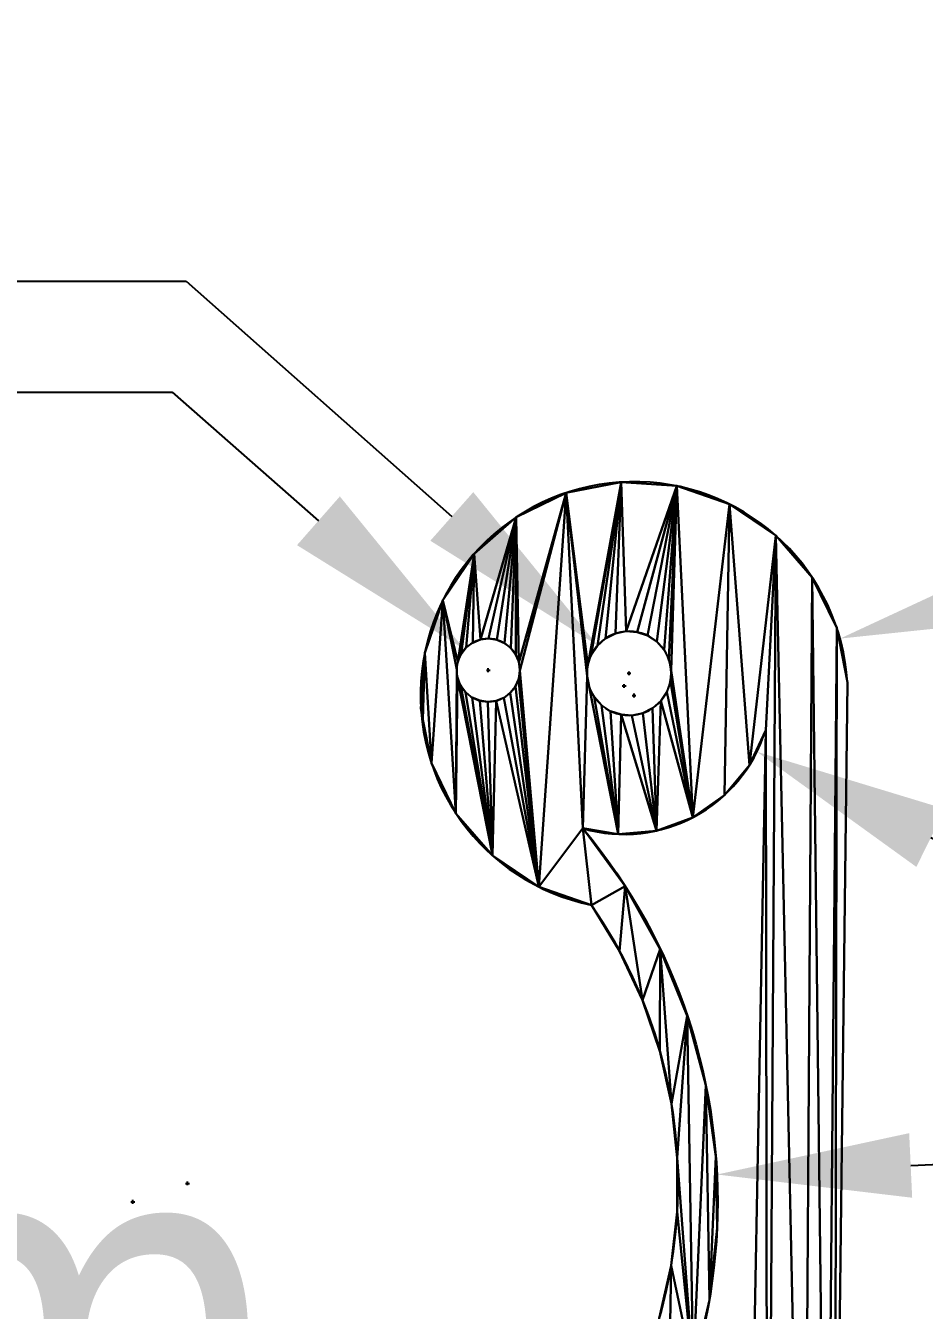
# Model space of a CAD drawing. Extents: x 8092 to 8804, y 9667 to 10646.
# Drawn here: x 8587.5 to 8630.2, y 10402.2 to 10463.2 of the extents above; entities that cross this region are included whole.
import ezdxf

# ---------------------------------------------------------------- set-up
doc = ezdxf.new("R2010")
doc.units = 0
doc.layers.get('0').update_dxf_attribs({"color": 13, "linetype": 'CONTINUOUS'})
doc.layers.get('DEFPOINTS').update_dxf_attribs({"linetype": 'CONTINUOUS'})
doc.styles.add('TAHOMA', font='tahoma.ttf')
doc.dimstyles.new('DIMSTYLE32', dxfattribs={"dimtxt": 18.495202, "dimasz": 9.247601, "dimexe": 9.247601, "dimexo": 9.247601, "dimgap": 1.84952, "dimtad": 0, "dimtih": 1, "dimtoh": 1, "dimdec": 1, "dimzin": 0, "dimtxsty": 'TAHOMA', "dimcen": 0.09, "dimazin": 3, "dimtfac": 1, "dimtdec": 4, "dimtofl": 0, "dimtmove": 0, "dimatfit": 3, "dimtolj": 1, "dimtzin": 0})
doc.dimstyles.new('DIMSTYLE34', dxfattribs={"dimtxt": 18.466492, "dimasz": 9.233246, "dimexe": 9.233246, "dimexo": 9.233246, "dimgap": 1.846649, "dimtad": 0, "dimtih": 1, "dimtoh": 1, "dimdec": 1, "dimzin": 0, "dimtxsty": 'TAHOMA', "dimcen": 0.09, "dimazin": 3, "dimtfac": 1, "dimtdec": 4, "dimtofl": 0, "dimtmove": 0, "dimatfit": 3, "dimtolj": 1, "dimtzin": 0})
doc.dimstyles.new('DIMSTYLE35', dxfattribs={"dimtxt": 18.425101, "dimasz": 9.21255, "dimexe": 9.21255, "dimexo": 9.21255, "dimgap": 1.84251, "dimtad": 0, "dimtih": 1, "dimtoh": 1, "dimdec": 1, "dimzin": 0, "dimtxsty": 'TAHOMA', "dimcen": 0.09, "dimazin": 3, "dimtfac": 1, "dimtdec": 4, "dimtofl": 0, "dimtmove": 0, "dimatfit": 3, "dimtolj": 1, "dimtzin": 0})

# ---------------------------------------------------------------- blocks, each defined once
blk = doc.blocks.new('*D91')
at = {"color": 0}
for p, q in [((8595.105, 10408.232), (8595.285, 10408.232)), ((8595.195, 10408.142), (8595.195, 10408.322)), ((8633.768, 10392.116), (8625.235, 10395.681)), ((8643.015, 10392.116), (8633.768, 10392.116))]:
    blk.add_line(p, q, dxfattribs=at)
blk.add_solid([(8625.829, 10397.104), (8624.641, 10394.259), (8616.702, 10399.246)], dxfattribs=at)
at = {"layer": 'DEFPOINTS', "color": 0}
for p in [(8595.195, 10408.232), (8616.702, 10399.246)]:
    blk.add_point(p, dxfattribs=at)
at = {"color": 0, "insert": (8697.067, 10392.116), "char_height": 18.4952, "attachment_point": 5, "style": 'TAHOMA'}
blk.add_mtext('\\A1;R23.3mm', dxfattribs=at)
blk = doc.blocks.new('*D92')
at = {"color": 0}
for p, q in [((8578.363, 10391.382), (8587.61, 10391.382)), ((8587.61, 10391.382), (8596.427, 10388.593)), ((8615.268, 10382.607), (8615.448, 10382.607)), ((8615.358, 10382.517), (8615.358, 10382.697))]:
    blk.add_line(p, q, dxfattribs=at)
blk.add_solid([(8595.963, 10387.124), (8596.892, 10390.063), (8605.245, 10385.805)], dxfattribs=at)
at = {"layer": 'DEFPOINTS', "color": 0}
for p in [(8605.245, 10385.805), (8615.358, 10382.607)]:
    blk.add_point(p, dxfattribs=at)
at = {"color": 0, "insert": (8524.31, 10391.382), "char_height": 18.4952, "attachment_point": 5, "style": 'TAHOMA'}
blk.add_mtext('\\A1;R10.6mm', dxfattribs=at)
blk = doc.blocks.new('*D93')
at = {"color": 0}
for p, q in [((8643.968, 10439.012), (8635.088, 10436.56)), ((8653.181, 10439.012), (8643.968, 10439.012)), ((8616.328, 10431.404), (8616.508, 10431.404)), ((8616.418, 10431.314), (8616.418, 10431.494))]:
    blk.add_line(p, q, dxfattribs=at)
blk.add_solid([(8634.679, 10438.04), (8635.497, 10435.08), (8626.208, 10434.107)], dxfattribs=at)
at = {"layer": 'DEFPOINTS', "color": 0}
for p in [(8626.208, 10434.107), (8616.418, 10431.404)]:
    blk.add_point(p, dxfattribs=at)
at = {"color": 0, "insert": (8707.028, 10439.012), "char_height": 18.4251, "attachment_point": 5, "style": 'TAHOMA'}
blk.add_mtext('\\A1;R10.2mm', dxfattribs=at)
blk = doc.blocks.new('*D94')
at = {"color": 0}
for p, q in [((8637.194, 10398.795), (8627.768, 10391.577)), ((8646.407, 10398.795), (8637.194, 10398.795)), ((8615.244, 10382.056), (8615.424, 10382.056)), ((8615.334, 10381.966), (8615.334, 10382.146))]:
    blk.add_line(p, q, dxfattribs=at)
blk.add_solid([(8626.834, 10392.796), (8628.701, 10390.358), (8620.453, 10385.976)], dxfattribs=at)
at = {"layer": 'DEFPOINTS', "color": 0}
for p in [(8620.453, 10385.976), (8615.334, 10382.056)]:
    blk.add_point(p, dxfattribs=at)
at = {"color": 0, "insert": (8693.335, 10398.795), "char_height": 18.4251, "attachment_point": 5, "style": 'TAHOMA'}
blk.add_mtext('\\A1;R6.4mm', dxfattribs=at)
blk = doc.blocks.new('*D113')
at = {"color": 0}
for p, q in [((8601.475, 10401.456), (8610.708, 10401.456)), ((8610.708, 10401.456), (8612.407, 10391.077)), ((8614.132, 10379.991), (8614.312, 10379.991)), ((8614.222, 10379.901), (8614.222, 10380.081))]:
    blk.add_line(p, q, dxfattribs=at)
blk.add_solid([(8610.888, 10390.828), (8613.926, 10391.326), (8613.899, 10381.965)], dxfattribs=at)
at = {"layer": 'DEFPOINTS', "color": 0}
for p in [(8613.899, 10381.965), (8614.545, 10378.018)]:
    blk.add_point(p, dxfattribs=at)
at = {"color": 0, "insert": (8552.806, 10401.456), "char_height": 18.46649, "attachment_point": 5, "style": 'TAHOMA'}
blk.add_mtext('\\A1;%%c4.0mm', dxfattribs=at)
blk = doc.blocks.new('*D119')
at = {"color": 0}
for p, q in [((8585.223, 10445.809), (8594.471, 10445.809)), ((8594.471, 10445.809), (8601.415, 10439.702)), ((8609.396, 10432.604), (8609.576, 10432.604)), ((8609.486, 10432.514), (8609.486, 10432.694))]:
    blk.add_line(p, q, dxfattribs=at)
blk.add_solid([(8600.397, 10438.544), (8602.433, 10440.859), (8608.359, 10433.595)], dxfattribs=at)
at = {"layer": 'DEFPOINTS', "color": 0}
for p in [(8608.359, 10433.595), (8610.612, 10431.614)]:
    blk.add_point(p, dxfattribs=at)
at = {"color": 0, "insert": (8536.479, 10445.809), "char_height": 18.4952, "attachment_point": 5, "style": 'TAHOMA'}
blk.add_mtext('\\A1;%%c3.0mm', dxfattribs=at)
blk = doc.blocks.new('*D120')
at = {"color": 0}
for p, q in [((8585.875, 10451.081), (8595.122, 10451.081)), ((8595.122, 10451.081), (8607.755, 10439.908)), ((8616.09, 10432.457), (8616.27, 10432.457)), ((8616.18, 10432.367), (8616.18, 10432.547))]:
    blk.add_line(p, q, dxfattribs=at)
blk.add_solid([(8606.734, 10438.754), (8608.776, 10441.063), (8614.682, 10433.782)], dxfattribs=at)
at = {"layer": 'DEFPOINTS', "color": 0}
for p in [(8614.682, 10433.782), (8617.678, 10431.132)]:
    blk.add_point(p, dxfattribs=at)
at = {"color": 0, "insert": (8537.131, 10451.081), "char_height": 18.4952, "attachment_point": 5, "style": 'TAHOMA'}
blk.add_mtext('\\A1;%%c4.0mm', dxfattribs=at)
blk = doc.blocks.new('*D124')
at = {"color": 0}
for p, q in [((8615.854, 10431.857), (8616.034, 10431.857)), ((8615.944, 10431.767), (8615.944, 10431.947)), ((8640.538, 10419.671), (8630.514, 10424.638)), ((8649.751, 10419.671), (8640.538, 10419.671))]:
    blk.add_line(p, q, dxfattribs=at)
blk.add_solid([(8631.195, 10426.014), (8629.832, 10423.262), (8622.259, 10428.728)], dxfattribs=at)
at = {"layer": 'DEFPOINTS', "color": 0}
for p in [(8615.944, 10431.857), (8622.259, 10428.728)]:
    blk.add_point(p, dxfattribs=at)
at = {"color": 0, "insert": (8696.68, 10419.671), "char_height": 18.4251, "attachment_point": 5, "style": 'TAHOMA'}
blk.add_mtext('\\A1;R7.0mm', dxfattribs=at)
blk = doc.blocks.new('*D125')
at = {"color": 0}
for p, q in [((8629.562, 10409.082), (8638.765, 10409.512)), ((8592.506, 10407.352), (8592.686, 10407.352)), ((8592.596, 10407.262), (8592.596, 10407.442))]:
    blk.add_line(p, q, dxfattribs=at)
blk.add_solid([(8629.491, 10410.615), (8629.634, 10407.548), (8620.36, 10408.651)], dxfattribs=at)
at = {"layer": 'DEFPOINTS', "color": 0}
for p in [(8620.36, 10408.651), (8592.596, 10407.352)]:
    blk.add_point(p, dxfattribs=at)
at = {"color": 0, "insert": (8692.612, 10409.512), "char_height": 18.4251, "attachment_point": 5, "style": 'TAHOMA'}
blk.add_mtext('\\A1;R27.8mm', dxfattribs=at)

msp = doc.modelspace()

# ---------------------------------------------------------------- linework, layer by layer
for p, q in [((8615.8, 10441.541, 16.075), (8615.8, 10441.541, 18.355)), ((8618.444, 10441.355, 16.075), (8618.444, 10441.355, 18.355)), ((8613.197, 10441.035, 16.075), (8613.197, 10441.035, 18.355)), ((8620.951, 10440.492, 16.075), (8620.951, 10440.492, 18.355)), ((8610.814, 10439.873, 16.075), (8610.814, 10439.873, 18.355)), ((8623.149, 10439.009, 16.075), (8623.149, 10439.009, 18.355)), ((8608.813, 10438.134, 16.075), (8608.813, 10438.134, 18.355)), ((8624.888, 10437.008, 16.075), (8624.888, 10437.008, 18.355)), ((8607.33, 10435.936, 16.075), (8607.33, 10435.936, 18.355)), ((8626.05, 10434.625, 16.075), (8626.05, 10434.625, 18.355)), ((8606.466, 10433.43, 16.075), (8606.466, 10433.43, 18.355)), ((8626.556, 10432.022, 16.075), (8625.964, 10382.477, 16.075)), ((8626.556, 10432.022, 18.355), (8625.964, 10382.477, 18.355)), ((8626.556, 10432.022, 16.075), (8626.556, 10432.022, 18.355)), ((8606.281, 10430.785, 16.075), (8606.281, 10430.785, 18.355)), ((8606.382, 10430.263, 16.075), (8606.382, 10430.263, 18.355)), ((8622.672, 10429.758, 18.355), (8621.778, 10381.846, 18.355)), ((8622.672, 10429.758, 16.075), (8621.778, 10381.846, 16.075)), ((8622.672, 10429.758, 16.075), (8622.672, 10429.758, 18.355)), ((8606.787, 10428.182, 16.075), (8606.787, 10428.182, 18.355)), ((8621.9, 10428.089, 16.075), (8621.9, 10428.089, 18.355)), ((8620.721, 10426.675, 16.075), (8620.721, 10426.675, 18.355)), ((8607.948, 10425.799, 16.075), (8607.948, 10425.799, 18.355)), ((8619.217, 10425.615, 16.075), (8619.217, 10425.615, 18.355)), ((8613.982, 10425.105, 16.075), (8613.982, 10425.105, 18.355)), ((8615.658, 10424.815, 16.075), (8615.658, 10424.815, 18.355)), ((8617.49, 10424.981, 16.075), (8617.49, 10424.981, 18.355)), ((8609.688, 10423.798, 16.075), (8609.688, 10423.798, 18.355)), ((8611.885, 10422.315, 16.075), (8611.885, 10422.315, 18.355)), ((8615.999, 10422.347, 16.075), (8615.999, 10422.347, 18.355)), ((8614.392, 10421.452, 16.075), (8614.392, 10421.452, 18.355)), ((8615.729, 10419.261, 16.075), (8615.729, 10419.261, 18.355)), ((8617.661, 10419.362, 16.075), (8617.661, 10419.362, 18.355)), ((8616.817, 10416.937, 16.075), (8616.817, 10416.937, 18.355)), ((8618.946, 10416.196, 16.075), (8618.946, 10416.196, 18.355)), ((8617.643, 10414.508, 16.075), (8617.643, 10414.508, 18.355)), ((8619.832, 10412.897, 16.075), (8619.832, 10412.897, 18.355)), ((8618.197, 10412.002, 16.075), (8618.197, 10412.002, 18.355)), ((8618.472, 10409.451, 16.075), (8618.472, 10409.451, 18.355)), ((8620.306, 10409.513, 16.075), (8620.306, 10409.513, 18.355)), ((8618.465, 10406.885, 16.075), (8618.465, 10406.885, 18.355)), ((8620.362, 10406.097, 16.075), (8620.362, 10406.097, 18.355)), ((8618.175, 10404.335, 16.075), (8618.175, 10404.335, 18.355)), ((8619.998, 10402.7, 16.075), (8619.998, 10402.7, 18.355))]:
    msp.add_line(p, q)
at = {"extrusion": (0, 0, -1)}
for centre, radius in [((-8616.18, 10432.457, -18.355), 2), ((-8609.486, 10432.604, -18.355), 1.5)]:
    msp.add_circle(centre, radius, dxfattribs=at)
for centre, radius, start, end in [((8616.418, 10431.404, 16.075), 10.156, 3.49202, 258.49202), ((8616.418, 10431.404, 18.355), 10.156, 3.49202, 258.49202), ((8615.944, 10431.857, 18.355), 7.048, 253.79907, 342.67662), ((8615.944, 10431.857, 16.075), 7.048, 253.79907, 342.67662)]:
    msp.add_arc(centre, radius, start, end)
for centre, radius, start, end in [((-8592.596, 10407.352, -18.355), 27.794, 140.30315, 224.87378), ((-8592.596, 10407.352, -16.075), 27.794, 140.30315, 224.87378), ((-8595.195, 10408.232, -16.075), 23.309, 145.44806, 221.1788), ((-8595.195, 10408.232, -18.355), 23.309, 145.44806, 221.1788)]:
    msp.add_arc(centre, radius, start, end, dxfattribs=at)

# ---------------------------------------------------------------- dimensions: what is measured, and where the dimension line sits
at = {"color": 250}
for p1, p2, dimstyle, picture, middle in [((8617.678, 10431.132, 0.723), (8614.682, 10433.782, 0.723), 'DIMSTYLE32', '*D120', (8537.131, 10451.081, 0.723)), ((8610.612, 10431.614, 0.723), (8608.359, 10433.595, 0.723), 'DIMSTYLE32', '*D119', (8536.479, 10445.809, 0.723)), ((8614.545, 10378.018, 0.723), (8613.899, 10381.965, 0.723), 'DIMSTYLE34', '*D113', (8552.806, 10401.456, 0.723))]:
    dim = msp.add_diameter_dim_2p(p1=p1, p2=p2, dimstyle=dimstyle, override={"dimpost": 'mm'}, dxfattribs=at)
    dim.commit()
    dim.dimension.update_dxf_attribs({"geometry": picture, "text_midpoint": middle, "dimtype": 163})
for center, mpoint, dimstyle, picture, middle in [((8616.418, 10431.404, 0.723), (8626.208, 10434.107, 0.723), 'DIMSTYLE35', '*D93', (8707.028, 10439.012, 0.723)), ((8615.944, 10431.857, 0.723), (8622.259, 10428.728, 0.723), 'DIMSTYLE35', '*D124', (8696.68, 10419.671, 0.723)), ((8592.596, 10407.352, 0.723), (8620.36, 10408.651, 0.723), 'DIMSTYLE35', '*D125', (8638.765, 10409.512, 0.723)), ((8615.334, 10382.056, 0.723), (8620.453, 10385.976, 0.723), 'DIMSTYLE35', '*D94', (8693.335, 10398.795, 0.723)), ((8595.195, 10408.232, 0.723), (8616.702, 10399.246, 0.723), 'DIMSTYLE32', '*D91', (8697.067, 10392.116, 0.723)), ((8615.358, 10382.607, 0.723), (8605.245, 10385.805, 0.723), 'DIMSTYLE32', '*D92', (8524.31, 10391.382, 0.723))]:
    dim = msp.add_radius_dim(center=center, mpoint=mpoint, dimstyle=dimstyle, override={"dimpost": 'mm'}, dxfattribs=at)
    dim.commit()
    dim.dimension.update_dxf_attribs({"geometry": picture, "text_midpoint": middle, "dimtype": 164})

# ---------------------------------------------------------------- meshes
mesh = msp.add_polyface()
corners = [(8617.977, 10372.329, 18.355), (8618.58, 10376.714, 18.355), (8618.534, 10377.103, 18.355), (8618.726, 10376.35, 18.355), (8620.548, 10373.357, 18.355), (8618.96, 10376.037, 18.355), (8619.268, 10375.795, 18.355), (8619.628, 10375.64, 18.355), (8620.016, 10375.585, 18.355), (8620.404, 10375.631, 18.355), (8620.768, 10375.776, 18.355), (8622.765, 10375.016, 18.355), (8621.082, 10376.011, 18.355), (8621.324, 10376.319, 18.355), (8621.478, 10376.679, 18.355), (8621.534, 10377.066, 18.355), (8621.778, 10381.846, 18.355), (8621.613, 10383.522, 18.355), (8622.672, 10429.758, 18.355), (8615.658, 10424.815, 18.355), (8614.185, 10432.319, 18.355), (8613.982, 10425.105, 18.355), (8614.288, 10431.808, 18.355), (8614.521, 10431.34, 18.355), (8614.866, 10430.949, 18.355), (8615.301, 10430.66, 18.355), (8615.796, 10430.494, 18.355), (8617.49, 10424.981, 18.355), (8616.318, 10430.461, 18.355), (8616.829, 10430.565, 18.355), (8617.297, 10430.797, 18.355), (8617.688, 10431.143, 18.355), (8619.217, 10425.615, 18.355), (8617.977, 10431.578, 18.355), (8618.143, 10432.073, 18.355), (8618.176, 10432.594, 18.355), (8618.444, 10441.355, 18.355), (8620.951, 10440.492, 18.355), (8620.721, 10426.675, 18.355), (8621.9, 10428.089, 18.355), (8623.149, 10439.009, 18.355), (8624.478, 10377.191, 18.355), (8624.888, 10437.008, 18.355), (8625.569, 10379.736, 18.355), (8626.05, 10434.625, 18.355), (8625.964, 10382.477, 18.355), (8626.556, 10432.022, 18.355), (8605.08, 10379.987, 18.355), (8604.91, 10383.833, 18.355), (8604.752, 10382.737, 18.355), (8605.147, 10385.477, 18.355), (8606.108, 10377.416, 18.355), (8606.238, 10388.022, 18.355), (8607.766, 10375.199, 18.355), (8607.95, 10390.198, 18.355), (8609.942, 10373.487, 18.355), (8610.167, 10391.857, 18.355), (8612.487, 10372.396, 18.355), (8612.227, 10379.854, 18.355), (8612.33, 10379.342, 18.355), (8612.563, 10378.875, 18.355), (8615.228, 10372.001, 18.355), (8612.908, 10378.483, 18.355), (8613.343, 10378.195, 18.355), (8613.838, 10378.028, 18.355), (8614.359, 10377.996, 18.355), (8614.871, 10378.099, 18.355), (8615.338, 10378.332, 18.355), (8615.73, 10378.677, 18.355), (8616.019, 10379.112, 18.355), (8616.185, 10379.607, 18.355), (8616.217, 10380.129, 18.355), (8617.204, 10388.227, 18.355), (8618.737, 10387.532, 18.355), (8618.59, 10377.49, 18.355), (8618.744, 10377.85, 18.355), (8620.039, 10386.465, 18.355), (8618.986, 10378.158, 18.355), (8619.3, 10378.393, 18.355), (8619.663, 10378.538, 18.355), (8620.052, 10378.584, 18.355), (8621.02, 10385.097, 18.355), (8620.44, 10378.529, 18.355), (8620.8, 10378.374, 18.355), (8621.108, 10378.132, 18.355), (8621.342, 10377.819, 18.355), (8621.487, 10377.455, 18.355), (8613.197, 10441.035, 18.355), (8614.217, 10432.84, 18.355), (8615.8, 10441.541, 18.355), (8614.384, 10433.335, 18.355), (8614.672, 10433.77, 18.355), (8615.064, 10434.116, 18.355), (8615.531, 10434.348, 18.355), (8616.043, 10434.452, 18.355), (8616.564, 10434.419, 18.355), (8617.059, 10434.253, 18.355), (8617.494, 10433.965, 18.355), (8617.84, 10433.573, 18.355), (8618.072, 10433.106, 18.355), (8612.425, 10380.87, 18.355), (8612.293, 10387.742, 18.355), (8612.259, 10380.375, 18.355), (8613.868, 10388.335, 18.355), (8612.714, 10381.305, 18.355), (8613.105, 10381.651, 18.355), (8613.573, 10381.883, 18.355), (8614.085, 10381.987, 18.355), (8615.543, 10388.501, 18.355), (8614.606, 10381.954, 18.355), (8615.101, 10381.788, 18.355), (8615.536, 10381.499, 18.355), (8615.881, 10381.108, 18.355), (8616.114, 10380.64, 18.355), (8612.738, 10392.885, 18.355), (8614.55, 10390.307, 18.355), (8614.319, 10394.906, 18.355), (8615.668, 10397.089, 18.355), (8616.476, 10393.129, 18.355), (8616.769, 10399.407, 18.355), (8618.04, 10396.166, 18.355), (8617.608, 10401.832, 18.355), (8618.175, 10404.335, 18.355), (8619.22, 10399.373, 18.355), (8618.465, 10406.885, 18.355), (8618.472, 10409.451, 18.355), (8618.946, 10416.196, 18.355), (8619.832, 10412.897, 18.355), (8619.998, 10402.7, 18.355), (8620.306, 10409.513, 18.355), (8620.362, 10406.097, 18.355), (8606.382, 10430.263, 18.355), (8606.466, 10433.43, 18.355), (8606.281, 10430.785, 18.355), (8606.787, 10428.182, 18.355), (8607.33, 10435.936, 18.355), (8607.948, 10425.799, 18.355), (8607.986, 10432.623, 18.355), (8608.042, 10433.01, 18.355), (8608.813, 10438.134, 18.355), (8608.196, 10433.37, 18.355), (8608.438, 10433.678, 18.355), (8608.752, 10433.912, 18.355), (8609.115, 10434.058, 18.355), (8610.814, 10439.873, 18.355), (8609.504, 10434.104, 18.355), (8609.892, 10434.048, 18.355), (8610.252, 10433.894, 18.355), (8610.559, 10433.652, 18.355), (8610.794, 10433.338, 18.355), (8610.939, 10432.975, 18.355), (8610.986, 10432.586, 18.355), (8611.885, 10422.315, 18.355), (8614.392, 10421.452, 18.355), (8615.999, 10422.347, 18.355), (8615.729, 10419.261, 18.355), (8616.817, 10416.937, 18.355), (8617.661, 10419.362, 18.355), (8617.643, 10414.508, 18.355), (8618.197, 10412.002, 18.355), (8608.032, 10432.234, 18.355), (8609.688, 10423.798, 18.355), (8608.178, 10431.87, 18.355), (8608.412, 10431.557, 18.355), (8608.72, 10431.314, 18.355), (8609.08, 10431.16, 18.355), (8609.468, 10431.104, 18.355), (8609.856, 10431.151, 18.355), (8610.22, 10431.296, 18.355), (8610.533, 10431.531, 18.355), (8610.776, 10431.838, 18.355), (8610.93, 10432.198, 18.355)]
mesh.append_faces([[corners[k] for k in face] for face in [(44, 45, 46), (47, 48, 49), (129, 128, 130), (131, 132, 133)]], dxfattribs={"vtx0": -1})
mesh.append_faces([[corners[k] for k in face] for face in [(1, 0, 3), (3, 4, 5), (5, 4, 6), (6, 4, 7), (7, 4, 8), (8, 4, 9), (9, 4, 10), (10, 11, 12), (12, 11, 13), (13, 11, 14), (14, 11, 15), (16, 11, 18), (19, 20, 21), (20, 19, 22), (22, 19, 23), (23, 19, 24), (24, 19, 25), (25, 19, 26), (26, 27, 28), (28, 27, 29), (29, 27, 30), (30, 27, 31), (31, 32, 33), (33, 32, 34), (34, 32, 35), (36, 32, 37), (37, 39, 40), (40, 41, 42), (42, 43, 44), (48, 47, 50), (50, 51, 52), (52, 53, 54), (54, 55, 56), (58, 57, 59), (59, 57, 60), (60, 61, 62), (62, 61, 63), (63, 61, 64), (64, 61, 65), (65, 61, 66), (66, 61, 67), (67, 0, 68), (68, 0, 69), (69, 0, 70), (70, 0, 71), (72, 0, 73), (73, 75, 76), (76, 80, 81), (81, 84, 17), (87, 88, 89), (88, 87, 20), (89, 94, 36), (100, 101, 102), (101, 100, 103), (103, 107, 108), (108, 112, 72), (56, 101, 114), (114, 115, 116), (116, 115, 117), (117, 118, 119), (119, 120, 121), (121, 120, 122), (122, 123, 124), (124, 123, 125), (126, 123, 127), (127, 128, 129), (132, 134, 135), (135, 138, 139), (139, 143, 144), (144, 150, 87), (21, 153, 154), (154, 156, 157), (157, 159, 126), (160, 161, 162), (162, 161, 163), (163, 161, 164), (164, 161, 165), (165, 161, 166), (166, 161, 167), (167, 152, 168), (168, 152, 169), (169, 152, 170), (170, 152, 171), (171, 152, 151)]], dxfattribs={"vtx0": -1, "vtx1": -1})
mesh.append_faces([[corners[k] for k in face] for face in [(15, 11, 16), (35, 32, 36), (40, 18, 11), (56, 57, 58), (71, 0, 72), (73, 0, 2), (20, 87, 21), (101, 56, 58), (125, 123, 126), (135, 136, 137), (87, 151, 152), (87, 152, 21)]], dxfattribs={"vtx0": -1, "vtx1": -1, "vtx2": -1})
mesh.append_faces([[corners[k] for k in face] for face in [(0, 1, 2), (3, 0, 4), (10, 4, 11), (15, 16, 17), (26, 19, 27), (31, 27, 32), (37, 32, 38), (37, 38, 39), (40, 39, 18), (40, 11, 41), (42, 41, 43), (44, 43, 45), (50, 47, 51), (52, 51, 53), (54, 53, 55), (56, 55, 57), (60, 57, 61), (67, 61, 0), (73, 2, 74), (73, 74, 75), (76, 75, 77), (76, 77, 78), (76, 78, 79), (76, 79, 80), (81, 80, 82), (81, 82, 83), (81, 83, 84), (17, 84, 85), (17, 85, 86), (17, 86, 15), (89, 88, 90), (89, 90, 91), (89, 91, 92), (89, 92, 93), (89, 93, 94), (36, 94, 95), (36, 95, 96), (36, 96, 97), (36, 97, 98), (36, 98, 99), (36, 99, 35), (103, 100, 104), (103, 104, 105), (103, 105, 106), (103, 106, 107), (108, 107, 109), (108, 109, 110), (108, 110, 111), (108, 111, 112), (72, 112, 113), (72, 113, 71), (101, 58, 102), (114, 101, 115), (117, 115, 118), (119, 118, 120), (122, 120, 123), (127, 123, 128), (132, 131, 134), (135, 134, 136), (135, 137, 138), (139, 138, 140), (139, 140, 141), (139, 141, 142), (139, 142, 143), (144, 143, 145), (144, 145, 146), (144, 146, 147), (144, 147, 148), (144, 148, 149), (144, 149, 150), (87, 150, 151), (21, 152, 153), (154, 153, 155), (154, 155, 156), (157, 156, 158), (157, 158, 159), (126, 159, 125), (136, 160, 137), (160, 136, 161), (167, 161, 152)]], dxfattribs={"vtx0": -1, "vtx2": -1})
mesh = msp.add_polyface()
corners = [(8613.197, 10441.035, 18.355), (8615.8, 10441.541, 16.075), (8613.197, 10441.035, 16.075), (8615.8, 10441.541, 18.355)]
mesh.append_faces([[corners[k] for k in face] for face in [(0, 1, 2), (1, 0, 3)]], dxfattribs={"vtx0": -1})
mesh = msp.add_polyface()
corners = [(8615.8, 10441.541, 18.355), (8618.444, 10441.355, 16.075), (8615.8, 10441.541, 16.075), (8618.444, 10441.355, 18.355)]
mesh.append_faces([[corners[k] for k in face] for face in [(0, 1, 2), (1, 0, 3)]], dxfattribs={"vtx0": -1})
mesh = msp.add_polyface()
corners = [(8618.444, 10441.355, 18.355), (8620.951, 10440.492, 16.075), (8618.444, 10441.355, 16.075), (8620.951, 10440.492, 18.355)]
mesh.append_faces([[corners[k] for k in face] for face in [(0, 1, 2), (1, 0, 3)]], dxfattribs={"vtx0": -1})
mesh = msp.add_polyface()
corners = [(8610.814, 10439.873, 18.355), (8613.197, 10441.035, 16.075), (8610.814, 10439.873, 16.075), (8613.197, 10441.035, 18.355)]
mesh.append_faces([[corners[k] for k in face] for face in [(0, 1, 2), (1, 0, 3)]], dxfattribs={"vtx0": -1})
mesh = msp.add_polyface()
corners = [(8620.951, 10440.492, 18.355), (8623.149, 10439.009, 16.075), (8620.951, 10440.492, 16.075), (8623.149, 10439.009, 18.355)]
mesh.append_faces([[corners[k] for k in face] for face in [(0, 1, 2), (1, 0, 3)]], dxfattribs={"vtx0": -1})
mesh = msp.add_polyface()
corners = [(8608.813, 10438.134, 18.355), (8610.814, 10439.873, 16.075), (8608.813, 10438.134, 16.075), (8610.814, 10439.873, 18.355)]
mesh.append_faces([[corners[k] for k in face] for face in [(0, 1, 2), (1, 0, 3)]], dxfattribs={"vtx0": -1})
mesh = msp.add_polyface()
corners = [(8623.149, 10439.009, 16.075), (8624.888, 10437.008, 18.355), (8624.888, 10437.008, 16.075), (8623.149, 10439.009, 18.355)]
mesh.append_faces([[corners[k] for k in face] for face in [(0, 1, 2), (1, 0, 3)]], dxfattribs={"vtx0": -1})
mesh = msp.add_polyface()
corners = [(8608.813, 10438.134, 18.355), (8607.33, 10435.936, 16.075), (8607.33, 10435.936, 18.355), (8608.813, 10438.134, 16.075)]
mesh.append_faces([[corners[k] for k in face] for face in [(0, 1, 2), (1, 0, 3)]], dxfattribs={"vtx0": -1})
mesh = msp.add_polyface()
corners = [(8624.888, 10437.008, 16.075), (8626.05, 10434.625, 18.355), (8626.05, 10434.625, 16.075), (8624.888, 10437.008, 18.355)]
mesh.append_faces([[corners[k] for k in face] for face in [(0, 1, 2), (1, 0, 3)]], dxfattribs={"vtx0": -1})
mesh = msp.add_polyface()
corners = [(8607.33, 10435.936, 18.355), (8606.466, 10433.43, 16.075), (8606.466, 10433.43, 18.355), (8607.33, 10435.936, 16.075)]
mesh.append_faces([[corners[k] for k in face] for face in [(0, 1, 2), (1, 0, 3)]], dxfattribs={"vtx0": -1})
mesh = msp.add_polyface()
corners = [(8626.05, 10434.625, 16.075), (8626.556, 10432.022, 18.355), (8626.556, 10432.022, 16.075), (8626.05, 10434.625, 18.355)]
mesh.append_faces([[corners[k] for k in face] for face in [(0, 1, 2), (1, 0, 3)]], dxfattribs={"vtx0": -1})
mesh = msp.add_polyface()
corners = [(8606.466, 10433.43, 18.355), (8606.281, 10430.785, 16.075), (8606.281, 10430.785, 18.355), (8606.466, 10433.43, 16.075)]
mesh.append_faces([[corners[k] for k in face] for face in [(0, 1, 2), (1, 0, 3)]], dxfattribs={"vtx0": -1})
mesh = msp.add_polyface()
corners = [(8626.556, 10432.022, 16.075), (8625.964, 10382.477, 18.355), (8625.964, 10382.477, 16.075), (8626.556, 10432.022, 18.355)]
mesh.append_faces([[corners[k] for k in face] for face in [(0, 1, 2), (1, 0, 3)]], dxfattribs={"vtx0": -1})
mesh = msp.add_polyface()
corners = [(8606.281, 10430.785, 18.355), (8606.382, 10430.263, 16.075), (8606.382, 10430.263, 18.355), (8606.281, 10430.785, 16.075)]
mesh.append_faces([[corners[k] for k in face] for face in [(0, 1, 2), (1, 0, 3)]], dxfattribs={"vtx0": -1})
mesh = msp.add_polyface()
corners = [(8606.382, 10430.263, 18.355), (8606.787, 10428.182, 16.075), (8606.787, 10428.182, 18.355), (8606.382, 10430.263, 16.075)]
mesh.append_faces([[corners[k] for k in face] for face in [(0, 1, 2), (1, 0, 3)]], dxfattribs={"vtx0": -1})
mesh = msp.add_polyface()
corners = [(8622.672, 10429.758, 18.355), (8621.778, 10381.846, 16.075), (8621.778, 10381.846, 18.355), (8622.672, 10429.758, 16.075)]
mesh.append_faces([[corners[k] for k in face] for face in [(0, 1, 2), (1, 0, 3)]], dxfattribs={"vtx0": -1})
mesh = msp.add_polyface()
corners = [(8622.672, 10429.758, 16.075), (8621.9, 10428.089, 18.355), (8621.9, 10428.089, 16.075), (8622.672, 10429.758, 18.355)]
mesh.append_faces([[corners[k] for k in face] for face in [(0, 1, 2), (1, 0, 3)]], dxfattribs={"vtx0": -1})
mesh = msp.add_polyface()
corners = [(8606.787, 10428.182, 18.355), (8607.948, 10425.799, 16.075), (8607.948, 10425.799, 18.355), (8606.787, 10428.182, 16.075)]
mesh.append_faces([[corners[k] for k in face] for face in [(0, 1, 2), (1, 0, 3)]], dxfattribs={"vtx0": -1})
mesh = msp.add_polyface()
corners = [(8621.9, 10428.089, 16.075), (8620.721, 10426.675, 18.355), (8620.721, 10426.675, 16.075), (8621.9, 10428.089, 18.355)]
mesh.append_faces([[corners[k] for k in face] for face in [(0, 1, 2), (1, 0, 3)]], dxfattribs={"vtx0": -1})
mesh = msp.add_polyface()
corners = [(8620.721, 10426.675, 18.355), (8619.217, 10425.615, 16.075), (8620.721, 10426.675, 16.075), (8619.217, 10425.615, 18.355)]
mesh.append_faces([[corners[k] for k in face] for face in [(0, 1, 2), (1, 0, 3)]], dxfattribs={"vtx0": -1})
mesh = msp.add_polyface()
corners = [(8607.948, 10425.799, 18.355), (8609.688, 10423.798, 16.075), (8609.688, 10423.798, 18.355), (8607.948, 10425.799, 16.075)]
mesh.append_faces([[corners[k] for k in face] for face in [(0, 1, 2), (1, 0, 3)]], dxfattribs={"vtx0": -1})
mesh = msp.add_polyface()
corners = [(8619.217, 10425.615, 18.355), (8617.49, 10424.981, 16.075), (8619.217, 10425.615, 16.075), (8617.49, 10424.981, 18.355)]
mesh.append_faces([[corners[k] for k in face] for face in [(0, 1, 2), (1, 0, 3)]], dxfattribs={"vtx0": -1})
mesh = msp.add_polyface()
corners = [(8615.658, 10424.815, 18.355), (8613.982, 10425.105, 16.075), (8615.658, 10424.815, 16.075), (8613.982, 10425.105, 18.355)]
mesh.append_faces([[corners[k] for k in face] for face in [(0, 1, 2), (1, 0, 3)]], dxfattribs={"vtx0": -1})
mesh = msp.add_polyface()
corners = [(8613.982, 10425.105, 16.075), (8615.999, 10422.347, 18.355), (8615.999, 10422.347, 16.075), (8613.982, 10425.105, 18.355)]
mesh.append_faces([[corners[k] for k in face] for face in [(0, 1, 2), (1, 0, 3)]], dxfattribs={"vtx0": -1})
mesh = msp.add_polyface()
corners = [(8617.49, 10424.981, 18.355), (8615.658, 10424.815, 16.075), (8617.49, 10424.981, 16.075), (8615.658, 10424.815, 18.355)]
mesh.append_faces([[corners[k] for k in face] for face in [(0, 1, 2), (1, 0, 3)]], dxfattribs={"vtx0": -1})
mesh = msp.add_polyface()
corners = [(8611.885, 10422.315, 18.355), (8609.688, 10423.798, 16.075), (8611.885, 10422.315, 16.075), (8609.688, 10423.798, 18.355)]
mesh.append_faces([[corners[k] for k in face] for face in [(0, 1, 2), (1, 0, 3)]], dxfattribs={"vtx0": -1})
mesh = msp.add_polyface()
corners = [(8614.392, 10421.452, 18.355), (8611.885, 10422.315, 16.075), (8614.392, 10421.452, 16.075), (8611.885, 10422.315, 18.355)]
mesh.append_faces([[corners[k] for k in face] for face in [(0, 1, 2), (1, 0, 3)]], dxfattribs={"vtx0": -1})
mesh = msp.add_polyface()
corners = [(8615.999, 10422.347, 16.075), (8617.661, 10419.362, 18.355), (8617.661, 10419.362, 16.075), (8615.999, 10422.347, 18.355)]
mesh.append_faces([[corners[k] for k in face] for face in [(0, 1, 2), (1, 0, 3)]], dxfattribs={"vtx0": -1})
mesh = msp.add_polyface()
corners = [(8614.392, 10421.452, 18.355), (8615.729, 10419.261, 16.075), (8615.729, 10419.261, 18.355), (8614.392, 10421.452, 16.075)]
mesh.append_faces([[corners[k] for k in face] for face in [(0, 1, 2), (1, 0, 3)]], dxfattribs={"vtx0": -1})
mesh = msp.add_polyface()
corners = [(8615.729, 10419.261, 18.355), (8616.817, 10416.937, 16.075), (8616.817, 10416.937, 18.355), (8615.729, 10419.261, 16.075)]
mesh.append_faces([[corners[k] for k in face] for face in [(0, 1, 2), (1, 0, 3)]], dxfattribs={"vtx0": -1})
mesh = msp.add_polyface()
corners = [(8617.661, 10419.362, 16.075), (8618.946, 10416.196, 18.355), (8618.946, 10416.196, 16.075), (8617.661, 10419.362, 18.355)]
mesh.append_faces([[corners[k] for k in face] for face in [(0, 1, 2), (1, 0, 3)]], dxfattribs={"vtx0": -1})
mesh = msp.add_polyface()
corners = [(8616.817, 10416.937, 18.355), (8617.643, 10414.508, 16.075), (8617.643, 10414.508, 18.355), (8616.817, 10416.937, 16.075)]
mesh.append_faces([[corners[k] for k in face] for face in [(0, 1, 2), (1, 0, 3)]], dxfattribs={"vtx0": -1})
mesh = msp.add_polyface()
corners = [(8618.946, 10416.196, 16.075), (8619.832, 10412.897, 18.355), (8619.832, 10412.897, 16.075), (8618.946, 10416.196, 18.355)]
mesh.append_faces([[corners[k] for k in face] for face in [(0, 1, 2), (1, 0, 3)]], dxfattribs={"vtx0": -1})
mesh = msp.add_polyface()
corners = [(8617.643, 10414.508, 18.355), (8618.197, 10412.002, 16.075), (8618.197, 10412.002, 18.355), (8617.643, 10414.508, 16.075)]
mesh.append_faces([[corners[k] for k in face] for face in [(0, 1, 2), (1, 0, 3)]], dxfattribs={"vtx0": -1})
mesh = msp.add_polyface()
corners = [(8619.832, 10412.897, 16.075), (8620.306, 10409.513, 18.355), (8620.306, 10409.513, 16.075), (8619.832, 10412.897, 18.355)]
mesh.append_faces([[corners[k] for k in face] for face in [(0, 1, 2), (1, 0, 3)]], dxfattribs={"vtx0": -1})
mesh = msp.add_polyface()
corners = [(8618.197, 10412.002, 18.355), (8618.472, 10409.451, 16.075), (8618.472, 10409.451, 18.355), (8618.197, 10412.002, 16.075)]
mesh.append_faces([[corners[k] for k in face] for face in [(0, 1, 2), (1, 0, 3)]], dxfattribs={"vtx0": -1})
mesh = msp.add_polyface()
corners = [(8618.472, 10409.451, 18.355), (8618.465, 10406.885, 16.075), (8618.465, 10406.885, 18.355), (8618.472, 10409.451, 16.075)]
mesh.append_faces([[corners[k] for k in face] for face in [(0, 1, 2), (1, 0, 3)]], dxfattribs={"vtx0": -1})
mesh = msp.add_polyface()
corners = [(8620.306, 10409.513, 16.075), (8620.362, 10406.097, 18.355), (8620.362, 10406.097, 16.075), (8620.306, 10409.513, 18.355)]
mesh.append_faces([[corners[k] for k in face] for face in [(0, 1, 2), (1, 0, 3)]], dxfattribs={"vtx0": -1})
mesh = msp.add_polyface()
corners = [(8618.465, 10406.885, 18.355), (8618.175, 10404.335, 16.075), (8618.175, 10404.335, 18.355), (8618.465, 10406.885, 16.075)]
mesh.append_faces([[corners[k] for k in face] for face in [(0, 1, 2), (1, 0, 3)]], dxfattribs={"vtx0": -1})
mesh = msp.add_polyface()
corners = [(8620.362, 10406.097, 16.075), (8619.998, 10402.7, 18.355), (8619.998, 10402.7, 16.075), (8620.362, 10406.097, 18.355)]
mesh.append_faces([[corners[k] for k in face] for face in [(0, 1, 2), (1, 0, 3)]], dxfattribs={"vtx0": -1})
mesh = msp.add_polyface()
corners = [(8618.175, 10404.335, 18.355), (8617.608, 10401.832, 16.075), (8617.608, 10401.832, 18.355), (8618.175, 10404.335, 16.075)]
mesh.append_faces([[corners[k] for k in face] for face in [(0, 1, 2), (1, 0, 3)]], dxfattribs={"vtx0": -1})
mesh = msp.add_polyface()
corners = [(8619.998, 10402.7, 16.075), (8619.22, 10399.373, 18.355), (8619.22, 10399.373, 16.075), (8619.998, 10402.7, 18.355)]
mesh.append_faces([[corners[k] for k in face] for face in [(0, 1, 2), (1, 0, 3)]], dxfattribs={"vtx0": -1})

doc.saveas('drawing.dxf')
